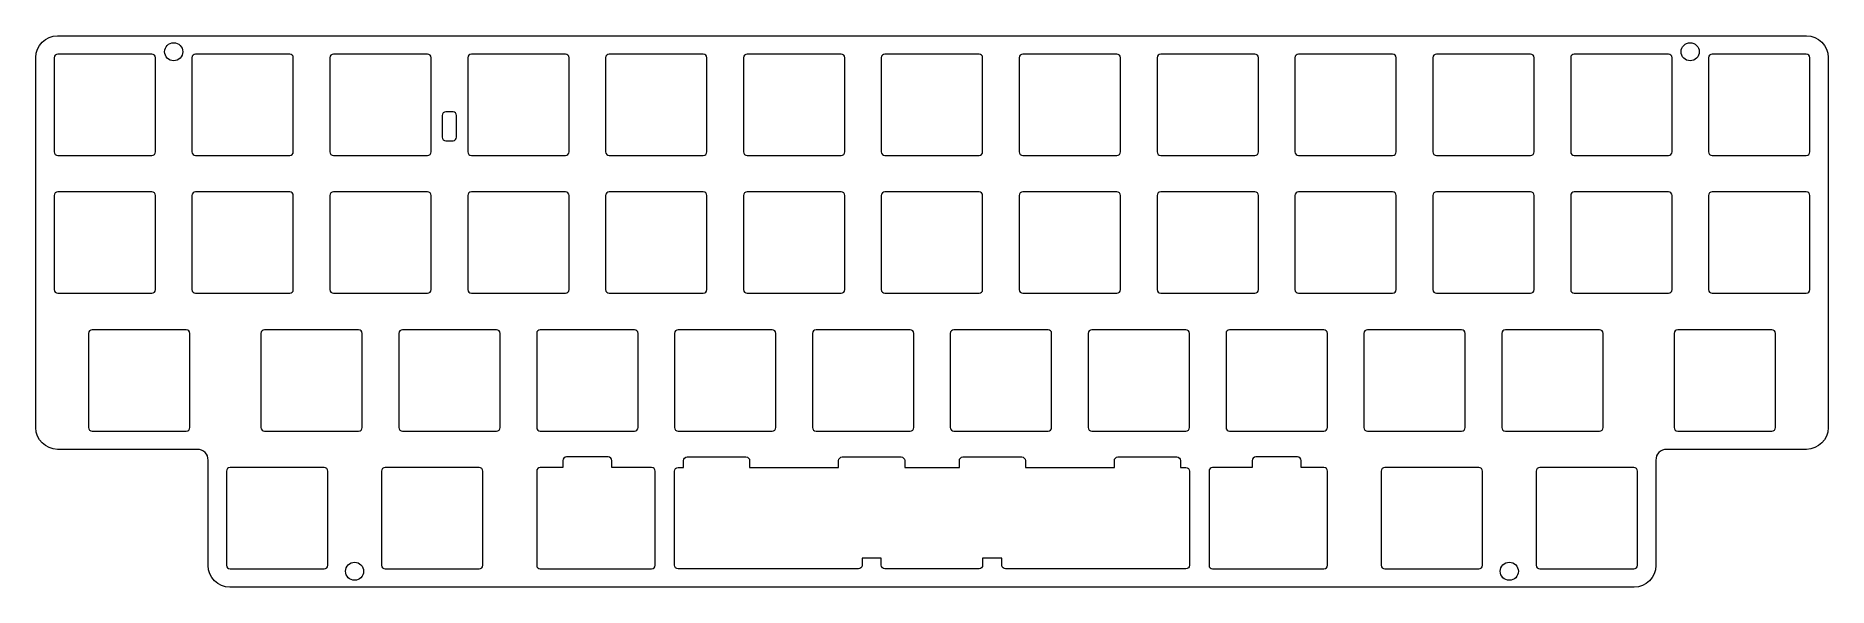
# Model space of a CAD drawing. Header units: millimetres. Extents: x 76 to 324, y 62 to 139.
import ezdxf

# ---------------------------------------------------------------- set-up
doc = ezdxf.new("R2010")
doc.units = ezdxf.units.MM
doc.header["$MEASUREMENT"] = 0
doc.layers.add('Layer 2', color=7, linetype='Continuous', lineweight=0)

msp = doc.modelspace()

# ---------------------------------------------------------------- linework, layer by layer
at = {"layer": 'Layer 2', "color": 18, "lineweight": 9, "true_color": 0x000000}
for centre in [(95.42, 136.33), (304.96, 136.33), (120.41, 64.53), (279.97, 64.53)]:
    msp.add_circle(centre, 1.25, dxfattribs=at)
for points, knots in [([(79.38, 81.38), (79.38, 81.38), (98.69, 81.38), (98.69, 81.38), (99.52, 81.38), (100.19, 80.71), (100.19, 79.88), (100.19, 79.88), (100.19, 65.33), (100.19, 65.33), (100.19, 63.68), (101.53, 62.33), (103.19, 62.33), (103.19, 62.33), (297.21, 62.33), (297.21, 62.33), (298.87, 62.33), (300.21, 63.68), (300.21, 65.33), (300.21, 65.33), (300.21, 79.88), (300.21, 79.88), (300.21, 80.71), (300.89, 81.38), (301.71, 81.38), (301.71, 81.38), (321.03, 81.38), (321.03, 81.38), (322.68, 81.38), (324.03, 82.73), (324.03, 84.38), (324.03, 84.38), (324.03, 135.53), (324.03, 135.53), (324.03, 137.19), (322.68, 138.53), (321.03, 138.53), (321.03, 138.53), (79.38, 138.53), (79.38, 138.53), (77.72, 138.53), (76.38, 137.19), (76.38, 135.53), (76.38, 135.53), (76.38, 84.38), (76.38, 84.38), (76.38, 82.73), (77.72, 81.38), (79.38, 81.38)], [0, 0, 0, 0, 1, 1, 1, 2, 2, 2, 3, 3, 3, 4, 4, 4, 5, 5, 5, 6, 6, 6, 7, 7, 7, 8, 8, 8, 9, 9, 9, 10, 10, 10, 11, 11, 11, 12, 12, 12, 13, 13, 13, 14, 14, 14, 15, 15, 15, 16, 16, 16, 16]), ([(92.9, 122.51), (92.9, 122.23), (92.68, 122.01), (92.4, 122.01), (92.4, 122.01), (79.4, 122.01), (79.4, 122.01), (79.13, 122.01), (78.9, 122.23), (78.9, 122.51), (78.9, 122.51), (78.9, 135.51), (78.9, 135.51), (78.9, 135.79), (79.13, 136.01), (79.4, 136.01), (79.4, 136.01), (92.4, 136.01), (92.4, 136.01), (92.68, 136.01), (92.9, 135.79), (92.9, 135.51), (92.9, 135.51), (92.9, 122.51), (92.9, 122.51)], [0, 0, 0, 0, 1, 1, 1, 2, 2, 2, 3, 3, 3, 4, 4, 4, 5, 5, 5, 6, 6, 6, 7, 7, 7, 8, 8, 8, 8]), ([(98.45, 122.01), (98.18, 122.01), (97.95, 122.23), (97.95, 122.51), (97.95, 122.51), (97.95, 135.51), (97.95, 135.51), (97.95, 135.79), (98.18, 136.01), (98.45, 136.01), (98.45, 136.01), (111.45, 136.01), (111.45, 136.01), (111.73, 136.01), (111.95, 135.79), (111.95, 135.51), (111.95, 135.51), (111.95, 122.51), (111.95, 122.51), (111.95, 122.23), (111.73, 122.01), (111.45, 122.01), (111.45, 122.01), (98.45, 122.01), (98.45, 122.01)], [0, 0, 0, 0, 1, 1, 1, 2, 2, 2, 3, 3, 3, 4, 4, 4, 5, 5, 5, 6, 6, 6, 7, 7, 7, 8, 8, 8, 8]), ([(117.5, 122.01), (117.23, 122.01), (117, 122.23), (117, 122.51), (117, 122.51), (117, 135.51), (117, 135.51), (117, 135.79), (117.23, 136.01), (117.5, 136.01), (117.5, 136.01), (130.5, 136.01), (130.5, 136.01), (130.78, 136.01), (131, 135.79), (131, 135.51), (131, 135.51), (131, 122.51), (131, 122.51), (131, 122.23), (130.78, 122.01), (130.5, 122.01), (130.5, 122.01), (117.5, 122.01), (117.5, 122.01)], [0, 0, 0, 0, 1, 1, 1, 2, 2, 2, 3, 3, 3, 4, 4, 4, 5, 5, 5, 6, 6, 6, 7, 7, 7, 8, 8, 8, 8]), ([(149.55, 122.01), (149.55, 122.01), (136.55, 122.01), (136.55, 122.01), (136.28, 122.01), (136.05, 122.23), (136.05, 122.51), (136.05, 122.51), (136.05, 135.51), (136.05, 135.51), (136.05, 135.79), (136.28, 136.01), (136.55, 136.01), (136.55, 136.01), (149.55, 136.01), (149.55, 136.01), (149.83, 136.01), (150.05, 135.79), (150.05, 135.51), (150.05, 135.51), (150.05, 122.51), (150.05, 122.51), (150.05, 122.23), (149.83, 122.01), (149.55, 122.01)], [0, 0, 0, 0, 1, 1, 1, 2, 2, 2, 3, 3, 3, 4, 4, 4, 5, 5, 5, 6, 6, 6, 7, 7, 7, 8, 8, 8, 8]), ([(155.1, 135.51), (155.1, 135.79), (155.33, 136.01), (155.6, 136.01), (155.6, 136.01), (168.6, 136.01), (168.6, 136.01), (168.88, 136.01), (169.1, 135.79), (169.1, 135.51), (169.1, 135.51), (169.1, 122.51), (169.1, 122.51), (169.1, 122.23), (168.88, 122.01), (168.6, 122.01), (168.6, 122.01), (155.6, 122.01), (155.6, 122.01), (155.33, 122.01), (155.1, 122.23), (155.1, 122.51), (155.1, 122.51), (155.1, 135.51), (155.1, 135.51)], [0, 0, 0, 0, 1, 1, 1, 2, 2, 2, 3, 3, 3, 4, 4, 4, 5, 5, 5, 6, 6, 6, 7, 7, 7, 8, 8, 8, 8]), ([(174.65, 122.01), (174.38, 122.01), (174.15, 122.23), (174.15, 122.51), (174.15, 122.51), (174.15, 135.51), (174.15, 135.51), (174.15, 135.79), (174.38, 136.01), (174.65, 136.01), (174.65, 136.01), (187.65, 136.01), (187.65, 136.01), (187.93, 136.01), (188.15, 135.79), (188.15, 135.51), (188.15, 135.51), (188.15, 122.51), (188.15, 122.51), (188.15, 122.23), (187.93, 122.01), (187.65, 122.01), (187.65, 122.01), (174.65, 122.01), (174.65, 122.01)], [0, 0, 0, 0, 1, 1, 1, 2, 2, 2, 3, 3, 3, 4, 4, 4, 5, 5, 5, 6, 6, 6, 7, 7, 7, 8, 8, 8, 8]), ([(206.7, 122.01), (206.7, 122.01), (193.7, 122.01), (193.7, 122.01), (193.42, 122.01), (193.2, 122.23), (193.2, 122.51), (193.2, 122.51), (193.2, 135.51), (193.2, 135.51), (193.2, 135.79), (193.42, 136.01), (193.7, 136.01), (193.7, 136.01), (206.7, 136.01), (206.7, 136.01), (206.98, 136.01), (207.2, 135.79), (207.2, 135.51), (207.2, 135.51), (207.2, 122.51), (207.2, 122.51), (207.2, 122.23), (206.98, 122.01), (206.7, 122.01)], [0, 0, 0, 0, 1, 1, 1, 2, 2, 2, 3, 3, 3, 4, 4, 4, 5, 5, 5, 6, 6, 6, 7, 7, 7, 8, 8, 8, 8]), ([(225.75, 122.01), (225.75, 122.01), (212.75, 122.01), (212.75, 122.01), (212.48, 122.01), (212.25, 122.23), (212.25, 122.51), (212.25, 122.51), (212.25, 135.51), (212.25, 135.51), (212.25, 135.79), (212.48, 136.01), (212.75, 136.01), (212.75, 136.01), (225.75, 136.01), (225.75, 136.01), (226.03, 136.01), (226.25, 135.79), (226.25, 135.51), (226.25, 135.51), (226.25, 122.51), (226.25, 122.51), (226.25, 122.23), (226.03, 122.01), (225.75, 122.01)], [0, 0, 0, 0, 1, 1, 1, 2, 2, 2, 3, 3, 3, 4, 4, 4, 5, 5, 5, 6, 6, 6, 7, 7, 7, 8, 8, 8, 8]), ([(231.3, 135.51), (231.3, 135.79), (231.53, 136.01), (231.8, 136.01), (231.8, 136.01), (244.8, 136.01), (244.8, 136.01), (245.08, 136.01), (245.3, 135.79), (245.3, 135.51), (245.3, 135.51), (245.3, 122.51), (245.3, 122.51), (245.3, 122.23), (245.08, 122.01), (244.8, 122.01), (244.8, 122.01), (231.8, 122.01), (231.8, 122.01), (231.53, 122.01), (231.3, 122.23), (231.3, 122.51), (231.3, 122.51), (231.3, 135.51), (231.3, 135.51)], [0, 0, 0, 0, 1, 1, 1, 2, 2, 2, 3, 3, 3, 4, 4, 4, 5, 5, 5, 6, 6, 6, 7, 7, 7, 8, 8, 8, 8]), ([(263.85, 136.01), (264.13, 136.01), (264.35, 135.79), (264.35, 135.51), (264.35, 135.51), (264.35, 122.51), (264.35, 122.51), (264.35, 122.23), (264.13, 122.01), (263.85, 122.01), (263.85, 122.01), (250.85, 122.01), (250.85, 122.01), (250.58, 122.01), (250.35, 122.23), (250.35, 122.51), (250.35, 122.51), (250.35, 135.51), (250.35, 135.51), (250.35, 135.79), (250.58, 136.01), (250.85, 136.01), (250.85, 136.01), (263.85, 136.01), (263.85, 136.01)], [0, 0, 0, 0, 1, 1, 1, 2, 2, 2, 3, 3, 3, 4, 4, 4, 5, 5, 5, 6, 6, 6, 7, 7, 7, 8, 8, 8, 8]), ([(282.9, 136.01), (283.18, 136.01), (283.4, 135.79), (283.4, 135.51), (283.4, 135.51), (283.4, 122.51), (283.4, 122.51), (283.4, 122.23), (283.18, 122.01), (282.9, 122.01), (282.9, 122.01), (269.9, 122.01), (269.9, 122.01), (269.63, 122.01), (269.4, 122.23), (269.4, 122.51), (269.4, 122.51), (269.4, 135.51), (269.4, 135.51), (269.4, 135.79), (269.63, 136.01), (269.9, 136.01), (269.9, 136.01), (282.9, 136.01), (282.9, 136.01)], [0, 0, 0, 0, 1, 1, 1, 2, 2, 2, 3, 3, 3, 4, 4, 4, 5, 5, 5, 6, 6, 6, 7, 7, 7, 8, 8, 8, 8]), ([(288.45, 122.51), (288.45, 122.51), (288.45, 135.51), (288.45, 135.51), (288.45, 135.79), (288.68, 136.01), (288.95, 136.01), (288.95, 136.01), (301.95, 136.01), (301.95, 136.01), (302.23, 136.01), (302.45, 135.79), (302.45, 135.51), (302.45, 135.51), (302.45, 122.51), (302.45, 122.51), (302.45, 122.23), (302.23, 122.01), (301.95, 122.01), (301.95, 122.01), (288.95, 122.01), (288.95, 122.01), (288.68, 122.01), (288.45, 122.23), (288.45, 122.51)], [0, 0, 0, 0, 1, 1, 1, 2, 2, 2, 3, 3, 3, 4, 4, 4, 5, 5, 5, 6, 6, 6, 7, 7, 7, 8, 8, 8, 8]), ([(307.5, 135.51), (307.5, 135.79), (307.73, 136.01), (308, 136.01), (308, 136.01), (321, 136.01), (321, 136.01), (321.28, 136.01), (321.5, 135.79), (321.5, 135.51), (321.5, 135.51), (321.5, 122.51), (321.5, 122.51), (321.5, 122.23), (321.28, 122.01), (321, 122.01), (321, 122.01), (308, 122.01), (308, 122.01), (307.73, 122.01), (307.5, 122.23), (307.5, 122.51), (307.5, 122.51), (307.5, 135.51), (307.5, 135.51)], [0, 0, 0, 0, 1, 1, 1, 2, 2, 2, 3, 3, 3, 4, 4, 4, 5, 5, 5, 6, 6, 6, 7, 7, 7, 8, 8, 8, 8]), ([(134.02, 124.04), (134.02, 124.04), (133.03, 124.04), (133.03, 124.04), (132.75, 124.04), (132.54, 124.25), (132.54, 124.53), (132.54, 124.53), (132.54, 127.53), (132.54, 127.53), (132.54, 127.81), (132.75, 128.03), (133.03, 128.03), (133.03, 128.03), (134.02, 128.03), (134.02, 128.03), (134.3, 128.03), (134.51, 127.81), (134.51, 127.53), (134.51, 127.53), (134.51, 124.53), (134.51, 124.53), (134.51, 124.29), (134.3, 124.04), (134.02, 124.04)], [0, 0, 0, 0, 1, 1, 1, 2, 2, 2, 3, 3, 3, 4, 4, 4, 5, 5, 5, 6, 6, 6, 7, 7, 7, 8, 8, 8, 8]), ([(79.4, 102.96), (79.13, 102.96), (78.9, 103.18), (78.9, 103.46), (78.9, 103.46), (78.9, 116.46), (78.9, 116.46), (78.9, 116.74), (79.13, 116.96), (79.4, 116.96), (79.4, 116.96), (92.4, 116.96), (92.4, 116.96), (92.68, 116.96), (92.9, 116.74), (92.9, 116.46), (92.9, 116.46), (92.9, 103.46), (92.9, 103.46), (92.9, 103.18), (92.68, 102.96), (92.4, 102.96), (92.4, 102.96), (79.4, 102.96), (79.4, 102.96)], [0, 0, 0, 0, 1, 1, 1, 2, 2, 2, 3, 3, 3, 4, 4, 4, 5, 5, 5, 6, 6, 6, 7, 7, 7, 8, 8, 8, 8]), ([(111.45, 116.96), (111.73, 116.96), (111.95, 116.74), (111.95, 116.46), (111.95, 116.46), (111.95, 103.46), (111.95, 103.46), (111.95, 103.18), (111.73, 102.96), (111.45, 102.96), (111.45, 102.96), (98.45, 102.96), (98.45, 102.96), (98.18, 102.96), (97.95, 103.18), (97.95, 103.46), (97.95, 103.46), (97.95, 116.46), (97.95, 116.46), (97.95, 116.74), (98.18, 116.96), (98.45, 116.96), (98.45, 116.96), (111.45, 116.96), (111.45, 116.96)], [0, 0, 0, 0, 1, 1, 1, 2, 2, 2, 3, 3, 3, 4, 4, 4, 5, 5, 5, 6, 6, 6, 7, 7, 7, 8, 8, 8, 8]), ([(117, 116.46), (117, 116.74), (117.23, 116.96), (117.5, 116.96), (117.5, 116.96), (130.5, 116.96), (130.5, 116.96), (130.78, 116.96), (131, 116.74), (131, 116.46), (131, 116.46), (131, 103.46), (131, 103.46), (131, 103.18), (130.78, 102.96), (130.5, 102.96), (130.5, 102.96), (117.5, 102.96), (117.5, 102.96), (117.23, 102.96), (117, 103.18), (117, 103.46), (117, 103.46), (117, 116.46), (117, 116.46)], [0, 0, 0, 0, 1, 1, 1, 2, 2, 2, 3, 3, 3, 4, 4, 4, 5, 5, 5, 6, 6, 6, 7, 7, 7, 8, 8, 8, 8]), ([(136.05, 116.46), (136.05, 116.74), (136.28, 116.96), (136.55, 116.96), (136.55, 116.96), (149.55, 116.96), (149.55, 116.96), (149.83, 116.96), (150.05, 116.74), (150.05, 116.46), (150.05, 116.46), (150.05, 103.46), (150.05, 103.46), (150.05, 103.18), (149.83, 102.96), (149.55, 102.96), (149.55, 102.96), (136.55, 102.96), (136.55, 102.96), (136.28, 102.96), (136.05, 103.18), (136.05, 103.46), (136.05, 103.46), (136.05, 116.46), (136.05, 116.46)], [0, 0, 0, 0, 1, 1, 1, 2, 2, 2, 3, 3, 3, 4, 4, 4, 5, 5, 5, 6, 6, 6, 7, 7, 7, 8, 8, 8, 8]), ([(169.1, 103.46), (169.1, 103.18), (168.88, 102.96), (168.6, 102.96), (168.6, 102.96), (155.6, 102.96), (155.6, 102.96), (155.33, 102.96), (155.1, 103.18), (155.1, 103.46), (155.1, 103.46), (155.1, 116.46), (155.1, 116.46), (155.1, 116.74), (155.33, 116.96), (155.6, 116.96), (155.6, 116.96), (168.6, 116.96), (168.6, 116.96), (168.88, 116.96), (169.1, 116.74), (169.1, 116.46), (169.1, 116.46), (169.1, 103.46), (169.1, 103.46)], [0, 0, 0, 0, 1, 1, 1, 2, 2, 2, 3, 3, 3, 4, 4, 4, 5, 5, 5, 6, 6, 6, 7, 7, 7, 8, 8, 8, 8]), ([(174.15, 116.46), (174.15, 116.74), (174.38, 116.96), (174.65, 116.96), (174.65, 116.96), (187.65, 116.96), (187.65, 116.96), (187.93, 116.96), (188.15, 116.74), (188.15, 116.46), (188.15, 116.46), (188.15, 103.46), (188.15, 103.46), (188.15, 103.18), (187.93, 102.96), (187.65, 102.96), (187.65, 102.96), (174.65, 102.96), (174.65, 102.96), (174.38, 102.96), (174.15, 103.18), (174.15, 103.46), (174.15, 103.46), (174.15, 116.46), (174.15, 116.46)], [0, 0, 0, 0, 1, 1, 1, 2, 2, 2, 3, 3, 3, 4, 4, 4, 5, 5, 5, 6, 6, 6, 7, 7, 7, 8, 8, 8, 8]), ([(193.2, 116.46), (193.2, 116.74), (193.42, 116.96), (193.7, 116.96), (193.7, 116.96), (206.7, 116.96), (206.7, 116.96), (206.98, 116.96), (207.2, 116.74), (207.2, 116.46), (207.2, 116.46), (207.2, 103.46), (207.2, 103.46), (207.2, 103.18), (206.98, 102.96), (206.7, 102.96), (206.7, 102.96), (193.7, 102.96), (193.7, 102.96), (193.42, 102.96), (193.2, 103.18), (193.2, 103.46), (193.2, 103.46), (193.2, 116.46), (193.2, 116.46)], [0, 0, 0, 0, 1, 1, 1, 2, 2, 2, 3, 3, 3, 4, 4, 4, 5, 5, 5, 6, 6, 6, 7, 7, 7, 8, 8, 8, 8]), ([(212.25, 116.46), (212.25, 116.74), (212.48, 116.96), (212.75, 116.96), (212.75, 116.96), (225.75, 116.96), (225.75, 116.96), (226.03, 116.96), (226.25, 116.74), (226.25, 116.46), (226.25, 116.46), (226.25, 103.46), (226.25, 103.46), (226.25, 103.18), (226.03, 102.96), (225.75, 102.96), (225.75, 102.96), (212.75, 102.96), (212.75, 102.96), (212.48, 102.96), (212.25, 103.18), (212.25, 103.46), (212.25, 103.46), (212.25, 116.46), (212.25, 116.46)], [0, 0, 0, 0, 1, 1, 1, 2, 2, 2, 3, 3, 3, 4, 4, 4, 5, 5, 5, 6, 6, 6, 7, 7, 7, 8, 8, 8, 8]), ([(244.8, 102.96), (244.8, 102.96), (231.8, 102.96), (231.8, 102.96), (231.53, 102.96), (231.3, 103.18), (231.3, 103.46), (231.3, 103.46), (231.3, 116.46), (231.3, 116.46), (231.3, 116.74), (231.53, 116.96), (231.8, 116.96), (231.8, 116.96), (244.8, 116.96), (244.8, 116.96), (245.08, 116.96), (245.3, 116.74), (245.3, 116.46), (245.3, 116.46), (245.3, 103.46), (245.3, 103.46), (245.3, 103.18), (245.08, 102.96), (244.8, 102.96)], [0, 0, 0, 0, 1, 1, 1, 2, 2, 2, 3, 3, 3, 4, 4, 4, 5, 5, 5, 6, 6, 6, 7, 7, 7, 8, 8, 8, 8]), ([(264.35, 103.46), (264.35, 103.18), (264.13, 102.96), (263.85, 102.96), (263.85, 102.96), (250.85, 102.96), (250.85, 102.96), (250.58, 102.96), (250.35, 103.18), (250.35, 103.46), (250.35, 103.46), (250.35, 116.46), (250.35, 116.46), (250.35, 116.74), (250.58, 116.96), (250.85, 116.96), (250.85, 116.96), (263.85, 116.96), (263.85, 116.96), (264.13, 116.96), (264.35, 116.74), (264.35, 116.46), (264.35, 116.46), (264.35, 103.46), (264.35, 103.46)], [0, 0, 0, 0, 1, 1, 1, 2, 2, 2, 3, 3, 3, 4, 4, 4, 5, 5, 5, 6, 6, 6, 7, 7, 7, 8, 8, 8, 8]), ([(283.4, 116.46), (283.4, 116.46), (283.4, 103.46), (283.4, 103.46), (283.4, 103.18), (283.18, 102.96), (282.9, 102.96), (282.9, 102.96), (269.9, 102.96), (269.9, 102.96), (269.63, 102.96), (269.4, 103.18), (269.4, 103.46), (269.4, 103.46), (269.4, 116.46), (269.4, 116.46), (269.4, 116.74), (269.63, 116.96), (269.9, 116.96), (269.9, 116.96), (282.9, 116.96), (282.9, 116.96), (283.18, 116.96), (283.4, 116.74), (283.4, 116.46)], [0, 0, 0, 0, 1, 1, 1, 2, 2, 2, 3, 3, 3, 4, 4, 4, 5, 5, 5, 6, 6, 6, 7, 7, 7, 8, 8, 8, 8]), ([(288.45, 103.46), (288.45, 103.46), (288.45, 116.46), (288.45, 116.46), (288.45, 116.74), (288.68, 116.96), (288.95, 116.96), (288.95, 116.96), (301.95, 116.96), (301.95, 116.96), (302.23, 116.96), (302.45, 116.74), (302.45, 116.46), (302.45, 116.46), (302.45, 103.46), (302.45, 103.46), (302.45, 103.18), (302.23, 102.96), (301.95, 102.96), (301.95, 102.96), (288.95, 102.96), (288.95, 102.96), (288.68, 102.96), (288.45, 103.18), (288.45, 103.46)], [0, 0, 0, 0, 1, 1, 1, 2, 2, 2, 3, 3, 3, 4, 4, 4, 5, 5, 5, 6, 6, 6, 7, 7, 7, 8, 8, 8, 8]), ([(308, 102.96), (307.73, 102.96), (307.5, 103.18), (307.5, 103.46), (307.5, 103.46), (307.5, 116.46), (307.5, 116.46), (307.5, 116.74), (307.73, 116.96), (308, 116.96), (308, 116.96), (321, 116.96), (321, 116.96), (321.28, 116.96), (321.5, 116.74), (321.5, 116.46), (321.5, 116.46), (321.5, 103.46), (321.5, 103.46), (321.5, 103.18), (321.28, 102.96), (321, 102.96), (321, 102.96), (308, 102.96), (308, 102.96)], [0, 0, 0, 0, 1, 1, 1, 2, 2, 2, 3, 3, 3, 4, 4, 4, 5, 5, 5, 6, 6, 6, 7, 7, 7, 8, 8, 8, 8]), ([(97.66, 97.41), (97.66, 97.41), (97.66, 84.41), (97.66, 84.41), (97.66, 84.13), (97.44, 83.91), (97.16, 83.91), (97.16, 83.91), (84.16, 83.91), (84.16, 83.91), (83.89, 83.91), (83.66, 84.13), (83.66, 84.41), (83.66, 84.41), (83.66, 97.41), (83.66, 97.41), (83.66, 97.69), (83.89, 97.91), (84.16, 97.91), (84.16, 97.91), (97.16, 97.91), (97.16, 97.91), (97.44, 97.91), (97.66, 97.69), (97.66, 97.41)], [0, 0, 0, 0, 1, 1, 1, 2, 2, 2, 3, 3, 3, 4, 4, 4, 5, 5, 5, 6, 6, 6, 7, 7, 7, 8, 8, 8, 8]), ([(121.48, 97.41), (121.48, 97.41), (121.48, 84.41), (121.48, 84.41), (121.48, 84.13), (121.25, 83.91), (120.98, 83.91), (120.98, 83.91), (107.98, 83.91), (107.98, 83.91), (107.7, 83.91), (107.48, 84.13), (107.48, 84.41), (107.48, 84.41), (107.48, 97.41), (107.48, 97.41), (107.48, 97.69), (107.7, 97.91), (107.98, 97.91), (107.98, 97.91), (120.98, 97.91), (120.98, 97.91), (121.25, 97.91), (121.48, 97.69), (121.48, 97.41)], [0, 0, 0, 0, 1, 1, 1, 2, 2, 2, 3, 3, 3, 4, 4, 4, 5, 5, 5, 6, 6, 6, 7, 7, 7, 8, 8, 8, 8]), ([(140.03, 97.91), (140.3, 97.91), (140.53, 97.69), (140.53, 97.41), (140.53, 97.41), (140.53, 84.41), (140.53, 84.41), (140.53, 84.13), (140.3, 83.91), (140.03, 83.91), (140.03, 83.91), (127.03, 83.91), (127.03, 83.91), (126.75, 83.91), (126.53, 84.13), (126.53, 84.41), (126.53, 84.41), (126.53, 97.41), (126.53, 97.41), (126.53, 97.69), (126.75, 97.91), (127.03, 97.91), (127.03, 97.91), (140.03, 97.91), (140.03, 97.91)], [0, 0, 0, 0, 1, 1, 1, 2, 2, 2, 3, 3, 3, 4, 4, 4, 5, 5, 5, 6, 6, 6, 7, 7, 7, 8, 8, 8, 8]), ([(159.58, 84.41), (159.58, 84.13), (159.35, 83.91), (159.08, 83.91), (159.08, 83.91), (146.08, 83.91), (146.08, 83.91), (145.8, 83.91), (145.58, 84.13), (145.58, 84.41), (145.58, 84.41), (145.58, 97.41), (145.58, 97.41), (145.58, 97.69), (145.8, 97.91), (146.08, 97.91), (146.08, 97.91), (159.08, 97.91), (159.08, 97.91), (159.35, 97.91), (159.58, 97.69), (159.58, 97.41), (159.58, 97.41), (159.58, 84.41), (159.58, 84.41)], [0, 0, 0, 0, 1, 1, 1, 2, 2, 2, 3, 3, 3, 4, 4, 4, 5, 5, 5, 6, 6, 6, 7, 7, 7, 8, 8, 8, 8]), ([(178.63, 84.41), (178.63, 84.13), (178.4, 83.91), (178.13, 83.91), (178.13, 83.91), (165.13, 83.91), (165.13, 83.91), (164.85, 83.91), (164.63, 84.13), (164.63, 84.41), (164.63, 84.41), (164.63, 97.41), (164.63, 97.41), (164.63, 97.69), (164.85, 97.91), (165.13, 97.91), (165.13, 97.91), (178.13, 97.91), (178.13, 97.91), (178.4, 97.91), (178.63, 97.69), (178.63, 97.41), (178.63, 97.41), (178.63, 84.41), (178.63, 84.41)], [0, 0, 0, 0, 1, 1, 1, 2, 2, 2, 3, 3, 3, 4, 4, 4, 5, 5, 5, 6, 6, 6, 7, 7, 7, 8, 8, 8, 8]), ([(184.18, 83.91), (183.9, 83.91), (183.68, 84.13), (183.68, 84.41), (183.68, 84.41), (183.68, 97.41), (183.68, 97.41), (183.68, 97.69), (183.9, 97.91), (184.18, 97.91), (184.18, 97.91), (197.18, 97.91), (197.18, 97.91), (197.45, 97.91), (197.68, 97.69), (197.68, 97.41), (197.68, 97.41), (197.68, 84.41), (197.68, 84.41), (197.68, 84.13), (197.45, 83.91), (197.18, 83.91), (197.18, 83.91), (184.18, 83.91), (184.18, 83.91)], [0, 0, 0, 0, 1, 1, 1, 2, 2, 2, 3, 3, 3, 4, 4, 4, 5, 5, 5, 6, 6, 6, 7, 7, 7, 8, 8, 8, 8]), ([(202.73, 84.41), (202.73, 84.41), (202.73, 97.41), (202.73, 97.41), (202.73, 97.69), (202.95, 97.91), (203.23, 97.91), (203.23, 97.91), (216.23, 97.91), (216.23, 97.91), (216.5, 97.91), (216.73, 97.69), (216.73, 97.41), (216.73, 97.41), (216.73, 84.41), (216.73, 84.41), (216.73, 84.13), (216.5, 83.91), (216.23, 83.91), (216.23, 83.91), (203.23, 83.91), (203.23, 83.91), (202.95, 83.91), (202.73, 84.13), (202.73, 84.41)], [0, 0, 0, 0, 1, 1, 1, 2, 2, 2, 3, 3, 3, 4, 4, 4, 5, 5, 5, 6, 6, 6, 7, 7, 7, 8, 8, 8, 8]), ([(222.28, 97.91), (222.28, 97.91), (235.28, 97.91), (235.28, 97.91), (235.55, 97.91), (235.78, 97.69), (235.78, 97.41), (235.78, 97.41), (235.78, 84.41), (235.78, 84.41), (235.78, 84.13), (235.55, 83.91), (235.28, 83.91), (235.28, 83.91), (222.28, 83.91), (222.28, 83.91), (222, 83.91), (221.78, 84.13), (221.78, 84.41), (221.78, 84.41), (221.78, 97.41), (221.78, 97.41), (221.78, 97.69), (222, 97.91), (222.28, 97.91)], [0, 0, 0, 0, 1, 1, 1, 2, 2, 2, 3, 3, 3, 4, 4, 4, 5, 5, 5, 6, 6, 6, 7, 7, 7, 8, 8, 8, 8]), ([(241.33, 83.91), (241.05, 83.91), (240.83, 84.13), (240.83, 84.41), (240.83, 84.41), (240.83, 97.41), (240.83, 97.41), (240.83, 97.69), (241.05, 97.91), (241.33, 97.91), (241.33, 97.91), (254.33, 97.91), (254.33, 97.91), (254.6, 97.91), (254.83, 97.69), (254.83, 97.41), (254.83, 97.41), (254.83, 84.41), (254.83, 84.41), (254.83, 84.13), (254.6, 83.91), (254.33, 83.91), (254.33, 83.91), (241.33, 83.91), (241.33, 83.91)], [0, 0, 0, 0, 1, 1, 1, 2, 2, 2, 3, 3, 3, 4, 4, 4, 5, 5, 5, 6, 6, 6, 7, 7, 7, 8, 8, 8, 8]), ([(259.88, 97.41), (259.88, 97.69), (260.1, 97.91), (260.38, 97.91), (260.38, 97.91), (273.38, 97.91), (273.38, 97.91), (273.65, 97.91), (273.88, 97.69), (273.88, 97.41), (273.88, 97.41), (273.88, 84.41), (273.88, 84.41), (273.88, 84.13), (273.65, 83.91), (273.38, 83.91), (273.38, 83.91), (260.38, 83.91), (260.38, 83.91), (260.1, 83.91), (259.88, 84.13), (259.88, 84.41), (259.88, 84.41), (259.88, 97.41), (259.88, 97.41)], [0, 0, 0, 0, 1, 1, 1, 2, 2, 2, 3, 3, 3, 4, 4, 4, 5, 5, 5, 6, 6, 6, 7, 7, 7, 8, 8, 8, 8]), ([(278.93, 84.41), (278.93, 84.41), (278.93, 97.41), (278.93, 97.41), (278.93, 97.69), (279.15, 97.91), (279.43, 97.91), (279.43, 97.91), (292.43, 97.91), (292.43, 97.91), (292.7, 97.91), (292.93, 97.69), (292.93, 97.41), (292.93, 97.41), (292.93, 84.41), (292.93, 84.41), (292.93, 84.13), (292.7, 83.91), (292.43, 83.91), (292.43, 83.91), (279.43, 83.91), (279.43, 83.91), (279.15, 83.91), (278.93, 84.13), (278.93, 84.41)], [0, 0, 0, 0, 1, 1, 1, 2, 2, 2, 3, 3, 3, 4, 4, 4, 5, 5, 5, 6, 6, 6, 7, 7, 7, 8, 8, 8, 8]), ([(316.74, 97.41), (316.74, 97.41), (316.74, 84.41), (316.74, 84.41), (316.74, 84.13), (316.51, 83.91), (316.24, 83.91), (316.24, 83.91), (303.24, 83.91), (303.24, 83.91), (302.96, 83.91), (302.74, 84.13), (302.74, 84.41), (302.74, 84.41), (302.74, 97.41), (302.74, 97.41), (302.74, 97.69), (302.96, 97.91), (303.24, 97.91), (303.24, 97.91), (316.24, 97.91), (316.24, 97.91), (316.51, 97.91), (316.74, 97.69), (316.74, 97.41)], [0, 0, 0, 0, 1, 1, 1, 2, 2, 2, 3, 3, 3, 4, 4, 4, 5, 5, 5, 6, 6, 6, 7, 7, 7, 8, 8, 8, 8]), ([(155.95, 78.86), (155.95, 78.86), (161.46, 78.86), (161.46, 78.86), (161.73, 78.86), (161.96, 78.63), (161.96, 78.36), (161.96, 78.36), (161.96, 65.36), (161.96, 65.36), (161.96, 65.08), (161.73, 64.86), (161.46, 64.86), (161.46, 64.86), (146.08, 64.86), (146.08, 64.86), (145.8, 64.86), (145.58, 65.08), (145.58, 65.36), (145.58, 65.36), (145.58, 78.36), (145.58, 78.36), (145.58, 78.63), (145.8, 78.86), (146.08, 78.86), (146.08, 78.86), (149.2, 78.86), (149.2, 78.86), (149.2, 78.86), (149.2, 79.83), (149.2, 79.83), (149.2, 80.1), (149.42, 80.33), (149.7, 80.33), (149.7, 80.33), (155.45, 80.33), (155.45, 80.33), (155.73, 80.33), (155.95, 80.1), (155.95, 79.83), (155.95, 79.83), (155.95, 78.86), (155.95, 78.86)], [0, 0, 0, 0, 1, 1, 1, 2, 2, 2, 3, 3, 3, 4, 4, 4, 5, 5, 5, 6, 6, 6, 7, 7, 7, 8, 8, 8, 9, 9, 9, 10, 10, 10, 11, 11, 11, 12, 12, 12, 13, 13, 13, 14, 14, 14, 14]), ([(193.2, 66.33), (193.2, 66.33), (193.2, 65.36), (193.2, 65.36), (193.2, 65.09), (193.42, 64.86), (193.7, 64.86), (193.7, 64.86), (206.7, 64.86), (206.7, 64.86), (206.98, 64.86), (207.2, 65.09), (207.2, 65.36), (207.2, 65.36), (207.2, 66.33), (207.2, 66.33), (207.2, 66.33), (209.87, 66.33), (209.87, 66.33), (209.87, 66.33), (209.87, 65.36), (209.87, 65.36), (209.87, 65.08), (210.09, 64.86), (210.37, 64.86), (210.37, 64.86), (235.28, 64.86), (235.28, 64.86), (235.55, 64.86), (235.78, 65.08), (235.78, 65.36), (235.78, 65.36), (235.78, 78.36), (235.78, 78.36), (235.78, 78.63), (235.55, 78.86), (235.28, 78.86), (235.28, 78.86), (234.53, 78.86), (234.53, 78.86), (234.53, 78.86), (234.53, 79.83), (234.53, 79.83), (234.53, 80.1), (234.3, 80.33), (234.03, 80.33), (234.03, 80.33), (225.9, 80.33), (225.9, 80.33), (225.62, 80.33), (225.4, 80.1), (225.4, 79.83), (225.4, 79.83), (225.4, 78.86), (225.4, 78.86), (225.4, 78.86), (213.1, 78.86), (213.1, 78.86), (213.1, 78.86), (213.1, 79.83), (213.1, 79.83), (213.1, 80.1), (212.88, 80.33), (212.6, 80.33), (212.6, 80.33), (204.48, 80.33), (204.48, 80.33), (204.2, 80.33), (203.98, 80.1), (203.98, 79.83), (203.98, 79.83), (203.98, 78.86), (203.98, 78.86), (203.98, 78.86), (196.43, 78.86), (196.43, 78.86), (196.43, 78.86), (196.43, 79.83), (196.43, 79.83), (196.43, 80.1), (196.2, 80.33), (195.93, 80.33), (195.93, 80.33), (187.8, 80.33), (187.8, 80.33), (187.52, 80.33), (187.3, 80.1), (187.3, 79.83), (187.3, 79.83), (187.3, 78.86), (187.3, 78.86), (187.3, 78.86), (175, 78.86), (175, 78.86), (175, 78.86), (175, 79.83), (175, 79.83), (175, 80.1), (174.78, 80.33), (174.5, 80.33), (174.5, 80.33), (166.38, 80.33), (166.38, 80.33), (166.1, 80.33), (165.88, 80.1), (165.88, 79.83), (165.88, 79.83), (165.88, 78.86), (165.88, 78.86), (165.88, 78.86), (165.13, 78.86), (165.13, 78.86), (164.85, 78.86), (164.63, 78.63), (164.63, 78.36), (164.63, 78.36), (164.63, 65.36), (164.63, 65.36), (164.63, 65.09), (164.85, 64.86), (165.13, 64.86), (165.13, 64.86), (190.03, 64.86), (190.03, 64.86), (190.31, 64.86), (190.53, 65.08), (190.53, 65.36), (190.53, 65.36), (190.53, 66.33), (190.53, 66.33), (190.53, 66.33), (193.2, 66.33), (193.2, 66.33)], [0, 0, 0, 0, 1, 1, 1, 2, 2, 2, 3, 3, 3, 4, 4, 4, 5, 5, 5, 6, 6, 6, 7, 7, 7, 8, 8, 8, 9, 9, 9, 10, 10, 10, 11, 11, 11, 12, 12, 12, 13, 13, 13, 14, 14, 14, 15, 15, 15, 16, 16, 16, 17, 17, 17, 18, 18, 18, 19, 19, 19, 20, 20, 20, 21, 21, 21, 22, 22, 22, 23, 23, 23, 24, 24, 24, 25, 25, 25, 26, 26, 26, 27, 27, 27, 28, 28, 28, 29, 29, 29, 30, 30, 30, 31, 31, 31, 32, 32, 32, 33, 33, 33, 34, 34, 34, 35, 35, 35, 36, 36, 36, 37, 37, 37, 38, 38, 38, 39, 39, 39, 40, 40, 40, 41, 41, 41, 42, 42, 42, 43, 43, 43, 44, 44, 44, 44]), ([(251.2, 78.86), (251.2, 78.86), (254.36, 78.86), (254.36, 78.86), (254.64, 78.86), (254.86, 78.63), (254.86, 78.36), (254.86, 78.36), (254.86, 65.36), (254.86, 65.36), (254.86, 65.08), (254.64, 64.86), (254.36, 64.86), (254.36, 64.86), (238.98, 64.86), (238.98, 64.86), (238.71, 64.86), (238.48, 65.08), (238.48, 65.36), (238.48, 65.36), (238.48, 78.36), (238.48, 78.36), (238.48, 78.63), (238.71, 78.86), (238.98, 78.86), (238.98, 78.86), (244.45, 78.86), (244.45, 78.86), (244.45, 78.86), (244.45, 79.83), (244.45, 79.83), (244.45, 80.1), (244.67, 80.33), (244.95, 80.33), (244.95, 80.33), (250.7, 80.33), (250.7, 80.33), (250.98, 80.33), (251.2, 80.1), (251.2, 79.83), (251.2, 79.83), (251.2, 78.86), (251.2, 78.86)], [0, 0, 0, 0, 1, 1, 1, 2, 2, 2, 3, 3, 3, 4, 4, 4, 5, 5, 5, 6, 6, 6, 7, 7, 7, 8, 8, 8, 9, 9, 9, 10, 10, 10, 11, 11, 11, 12, 12, 12, 13, 13, 13, 14, 14, 14, 14]), ([(103.21, 78.86), (103.21, 78.86), (116.21, 78.86), (116.21, 78.86), (116.49, 78.86), (116.71, 78.63), (116.71, 78.36), (116.71, 78.36), (116.71, 65.36), (116.71, 65.36), (116.71, 65.08), (116.49, 64.86), (116.21, 64.86), (116.21, 64.86), (103.21, 64.86), (103.21, 64.86), (102.94, 64.86), (102.71, 65.08), (102.71, 65.36), (102.71, 65.36), (102.71, 78.36), (102.71, 78.36), (102.71, 78.63), (102.94, 78.86), (103.21, 78.86)], [0, 0, 0, 0, 1, 1, 1, 2, 2, 2, 3, 3, 3, 4, 4, 4, 5, 5, 5, 6, 6, 6, 7, 7, 7, 8, 8, 8, 8]), ([(138.14, 78.36), (138.14, 78.36), (138.14, 65.36), (138.14, 65.36), (138.14, 65.08), (137.92, 64.86), (137.64, 64.86), (137.64, 64.86), (124.64, 64.86), (124.64, 64.86), (124.37, 64.86), (124.14, 65.08), (124.14, 65.36), (124.14, 65.36), (124.14, 78.36), (124.14, 78.36), (124.14, 78.63), (124.37, 78.86), (124.64, 78.86), (124.64, 78.86), (137.64, 78.86), (137.64, 78.86), (137.92, 78.86), (138.14, 78.63), (138.14, 78.36)], [0, 0, 0, 0, 1, 1, 1, 2, 2, 2, 3, 3, 3, 4, 4, 4, 5, 5, 5, 6, 6, 6, 7, 7, 7, 8, 8, 8, 8]), ([(262.76, 78.86), (262.76, 78.86), (275.76, 78.86), (275.76, 78.86), (276.03, 78.86), (276.26, 78.63), (276.26, 78.36), (276.26, 78.36), (276.26, 65.36), (276.26, 65.36), (276.26, 65.08), (276.03, 64.86), (275.76, 64.86), (275.76, 64.86), (262.76, 64.86), (262.76, 64.86), (262.48, 64.86), (262.26, 65.08), (262.26, 65.36), (262.26, 65.36), (262.26, 78.36), (262.26, 78.36), (262.26, 78.63), (262.48, 78.86), (262.76, 78.86)], [0, 0, 0, 0, 1, 1, 1, 2, 2, 2, 3, 3, 3, 4, 4, 4, 5, 5, 5, 6, 6, 6, 7, 7, 7, 8, 8, 8, 8]), ([(284.19, 78.86), (284.19, 78.86), (297.19, 78.86), (297.19, 78.86), (297.46, 78.86), (297.69, 78.63), (297.69, 78.36), (297.69, 78.36), (297.69, 65.36), (297.69, 65.36), (297.69, 65.08), (297.46, 64.86), (297.19, 64.86), (297.19, 64.86), (284.19, 64.86), (284.19, 64.86), (283.91, 64.86), (283.69, 65.08), (283.69, 65.36), (283.69, 65.36), (283.69, 78.36), (283.69, 78.36), (283.69, 78.63), (283.91, 78.86), (284.19, 78.86)], [0, 0, 0, 0, 1, 1, 1, 2, 2, 2, 3, 3, 3, 4, 4, 4, 5, 5, 5, 6, 6, 6, 7, 7, 7, 8, 8, 8, 8])]:
    msp.add_open_spline(points, degree=3, knots=knots, dxfattribs=at)

doc.saveas('drawing.dxf')
